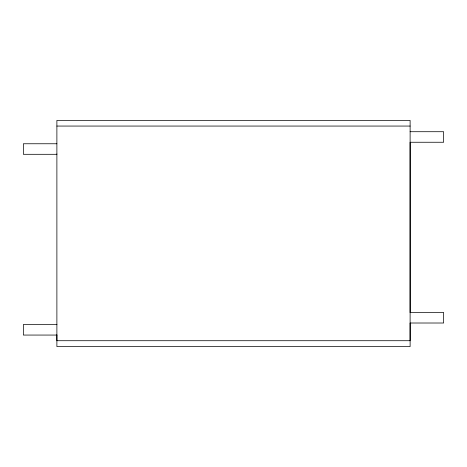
<?xml version="1.0" encoding="UTF-8"?>
<svg xmlns="http://www.w3.org/2000/svg" width="467" height="467" viewBox="0 0 467 467"><rect width="100%" height="100%" fill="white"/><g stroke="black" fill="none" stroke-linecap="round" stroke-linejoin="round"><path stroke-width="0.7" d="M56.886 143.76L56.886 154.308L23.35 154.308L23.35 143.76L56.886 143.76L56.886 120.416L410.114 120.416L410.114 312.295M410.114 131.712L443.65 131.712L443.65 142.254L410.114 142.254L410.114 340.712L56.886 340.712L56.886 324.518L23.35 324.518L23.35 335.061L56.886 335.061M56.886 126.061L410.114 126.061M410.114 312.464L443.65 312.464L443.65 323.012L410.114 323.012M410.114 323.24L410.114 346.584L56.886 346.584L56.886 334.909M56.886 153.976L56.886 324.699"/></g></svg>
